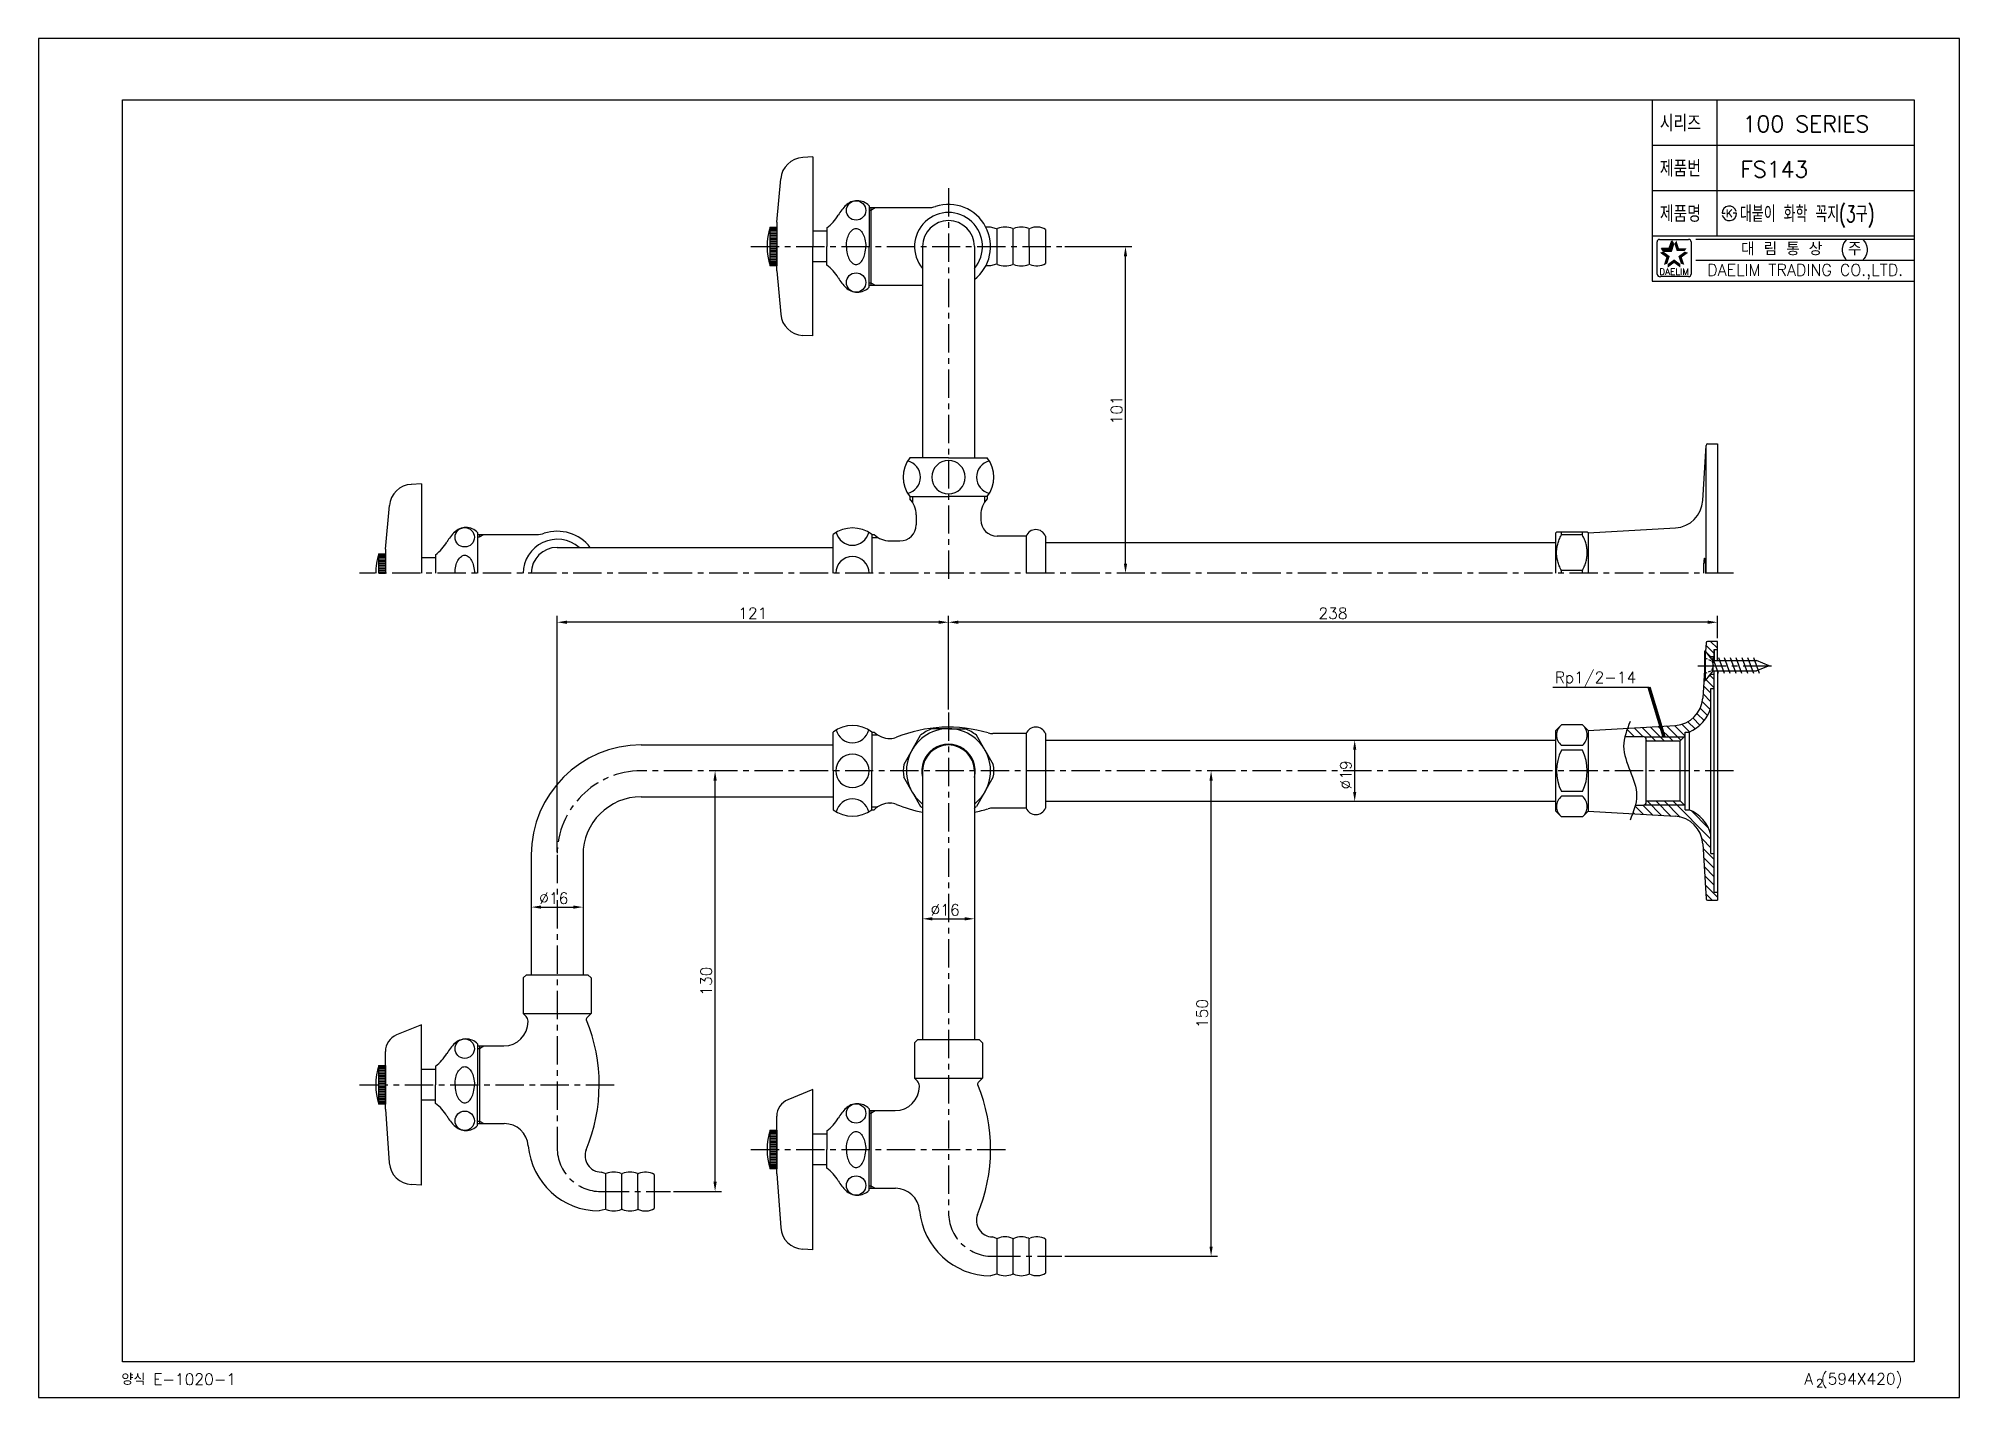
# Model space of a CAD drawing. Extents: x 9852 to 10446, y -2668 to -2248.
import ezdxf
from ezdxf.enums import TextEntityAlignment as Align

# ---------------------------------------------------------------- set-up
doc = ezdxf.new("R2010")
doc.units = 0
doc.header["$LTSCALE"] = 7
doc.header["$MEASUREMENT"] = 0
doc.header["$PDSIZE"] = -10
doc.linetypes.add('CENTER', pattern=[2, 1.25, -0.25, 0.25, -0.25])
doc.linetypes.add('HIDDEN', pattern=[0.375, 0.25, -0.125])
doc.layers.get('0').update_dxf_attribs({"color": 2, "linetype": 'CONTINUOUS'})
doc.layers.get('DEFPOINTS').update_dxf_attribs({"linetype": 'CONTINUOUS'})
for name, color, linetype in [('ASHADE', 7, 'CONTINUOUS'), ('CL', 1, 'CENTER'), ('D', 2, 'CONTINUOUS'), ('DWG', 7, 'CONTINUOUS'), ('HD', 2, 'HIDDEN'), ('TXT', 4, 'CONTINUOUS')]:
    doc.layers.add(name, color=color, linetype=linetype)
doc.styles.add('GHS', font='ROMANS', dxfattribs={"bigfont": 'GHS'})
doc.styles.add('ROMANS', font='romans')
doc.dimstyles.new('STANDARD$7', dxfattribs={"dimtxt": 3.5, "dimasz": 3, "dimexe": 1, "dimexo": 0.0625, "dimgap": 1, "dimtad": 1, "dimdec": 4, "dimzin": 0, "dimdsep": 46, "dimtxsty": 'GHS', "dimcen": 1, "dimclrt": 2, "dimadec": 0, "dimazin": 0, "dimtfac": 1, "dimtdec": 4, "dimtofl": 0, "dimtmove": 0, "dimatfit": 3, "dimfxl": 0, "dimtolj": 1, "dimtzin": 0, "dimarcsym": 0})

msp = doc.modelspace()

# ---------------------------------------------------------------- linework, layer by layer
at = {"color": 7}
for p, q in [((10351.02, -2266.7), (10351.02, -2322.7)), ((10371.02, -2266.7), (10371.02, -2308.7)), ((10351.02, -2280.7), (10432.02, -2280.7)), ((10351.02, -2294.7), (10432.02, -2294.7)), ((10351.02, -2308.7), (10432.02, -2308.7)), ((10351.02, -2322.7), (10432.02, -2322.7))]:
    msp.add_line(p, q, dxfattribs=at)
at = {"color": 2, "linetype": 'Continuous'}
for p, q in [((10352.5, -2320.56), (10352.5, -2310.56)), ((10353.25, -2309.81), (10362.25, -2309.81)), ((10363, -2310.56), (10363, -2320.56)), ((10364.52, -2309.7), (10432.02, -2309.7)), ((10364.52, -2316.2), (10432.02, -2316.2)), ((10362.25, -2321.31), (10353.5, -2321.31))]:
    msp.add_line(p, q, dxfattribs=at)
at = {"color": 2}
for p, q in [((10356.26, -2312.51), (10357.01, -2310.21)), ((10357.68, -2311.12), (10357.01, -2310.21)), ((10353.84, -2312.51), (10356.26, -2312.51)), ((10354.5, -2313.43), (10353.84, -2312.51)), ((10354.5, -2313.43), (10356.93, -2313.43)), ((10356.93, -2313.43), (10357.68, -2311.12))]:
    msp.add_line(p, q, dxfattribs=at)
at = {"linetype": 'Continuous'}
msp.add_lwpolyline([(9852.02, -2667.7), (10446.02, -2667.7), (10446.02, -2247.7), (9852.02, -2247.7)], close=True, dxfattribs=at)
at = {"color": 2, "linetype": 'Continuous'}
for centre, radius, start, end in [((10353.25, -2310.56), 0.75, 90, 180), ((10362.25, -2310.56), 0.75, 0, 90), ((10353.38, -2320.44), 0.884, 188.1301, 278.1301), ((10362.25, -2320.56), 0.75, 270, 0)]:
    msp.add_arc(centre, radius, start, end, dxfattribs=at)
at = {"color": 2}
for points in [[(10356.26, -2312.51), (10356.93, -2313.43), (10357.01, -2310.21), (10357.68, -2311.12)], [(10358.49, -2310.21), (10357.82, -2311.12), (10359.24, -2312.51), (10358.57, -2313.43)], [(10355.34, -2315.34), (10356.42, -2314.99), (10353.38, -2313.92), (10354.46, -2313.57)], [(10353.84, -2312.51), (10354.5, -2313.43), (10356.26, -2312.51), (10356.93, -2313.43)], [(10354.59, -2317.65), (10355.67, -2317.3), (10355.34, -2315.34), (10356.42, -2314.99)], [(10357.75, -2317.09), (10357.75, -2315.96), (10355.79, -2318.52), (10355.79, -2317.39)], [(10359.71, -2318.52), (10359.71, -2317.39), (10357.75, -2317.09), (10357.75, -2315.96)], [(10359.24, -2312.51), (10358.57, -2313.43), (10361.66, -2312.51), (10361, -2313.43)], [(10362.12, -2313.92), (10361.04, -2313.57), (10360.16, -2315.34), (10359.08, -2314.99)], [(10360.16, -2315.34), (10359.08, -2314.99), (10360.91, -2317.65), (10359.83, -2317.3)]]:
    msp.add_solid(points, dxfattribs=at)
at = {"layer": 'ASHADE', "color": 7}
for p, q in [((10108.83, -2299.38), (10108.83, -2311.98)), ((10095.83, -2306.23), (10095.83, -2311.98)), ((10095.83, -2317.73), (10095.83, -2311.98)), ((10108.83, -2324.58), (10108.83, -2311.98)), ((9987.83, -2400.38), (9987.83, -2412.98)), ((9974.83, -2407.23), (9974.83, -2412.98)), ((9987.83, -2558.43), (9987.83, -2571.03)), ((9974.83, -2565.28), (9974.83, -2571.03)), ((9974.83, -2576.78), (9974.83, -2571.03)), ((9987.83, -2583.63), (9987.83, -2571.03)), ((10108.83, -2578.43), (10108.83, -2591.03)), ((10095.83, -2585.28), (10095.83, -2591.03)), ((10095.83, -2596.78), (10095.83, -2591.03)), ((10108.83, -2603.63), (10108.83, -2591.03))]:
    msp.add_line(p, q, dxfattribs=at)
for points in [[(10101.83, -2311.98, -0.054761), (10102.08, -2309.73, -0.068582), (10102.71, -2308.03, -0.105628), (10103.8, -2306.75, -0.165774), (10104.83, -2306.39, -0.165774)], [(10104.83, -2306.39, -0.165774), (10105.86, -2306.75, -0.105628), (10106.95, -2308.03, -0.068582), (10107.58, -2309.73, -0.054761), (10107.83, -2311.98, -0.054761)], [(10101.83, -2311.98, 0.054761), (10102.08, -2314.23, 0.068582), (10102.71, -2315.93, 0.105628), (10103.8, -2317.22, 0.165774), (10104.83, -2317.57, 0.165774)], [(10104.83, -2317.57, 0.165774), (10105.86, -2317.22, 0.105628), (10106.95, -2315.93, 0.068582), (10107.58, -2314.23, 0.054761), (10107.83, -2311.98, 0.054761)], [(9980.83, -2412.98, -0.054761), (9981.08, -2410.73, -0.068582), (9981.71, -2409.03, -0.105628), (9982.8, -2407.75, -0.165774), (9983.83, -2407.39, -0.165774)], [(9983.83, -2407.39, -0.165774), (9984.86, -2407.75, -0.105628), (9985.95, -2409.03, -0.068582), (9986.58, -2410.73, -0.054761), (9986.83, -2412.98, -0.054761)], [(9980.83, -2571.03, -0.054761), (9981.08, -2568.78, -0.068582), (9981.71, -2567.08, -0.105628), (9982.8, -2565.79, -0.165774), (9983.83, -2565.44, -0.165774)], [(9983.83, -2565.44, -0.165774), (9984.86, -2565.79, -0.105628), (9985.95, -2567.08, -0.068582), (9986.58, -2568.78, -0.054761), (9986.83, -2571.03, -0.054761)], [(9980.83, -2571.03, 0.054761), (9981.08, -2573.28, 0.068582), (9981.71, -2574.98, 0.105628), (9982.8, -2576.27, 0.165774), (9983.83, -2576.62, 0.165774)], [(9983.83, -2576.62, 0.165774), (9984.86, -2576.27, 0.105628), (9985.95, -2574.98, 0.068582), (9986.58, -2573.28, 0.054761), (9986.83, -2571.03, 0.054761)], [(10101.83, -2591.03, -0.054761), (10102.08, -2588.78, -0.068582), (10102.71, -2587.08, -0.105628), (10103.8, -2585.79, -0.165774), (10104.83, -2585.44, -0.165774)], [(10104.83, -2585.44, -0.165774), (10105.86, -2585.79, -0.105628), (10106.95, -2587.08, -0.068582), (10107.58, -2588.78, -0.054761), (10107.83, -2591.03, -0.054761)], [(10101.83, -2591.03, 0.054761), (10102.08, -2593.28, 0.068582), (10102.71, -2594.98, 0.105628), (10103.8, -2596.27, 0.165774), (10104.83, -2596.62, 0.165774)], [(10104.83, -2596.62, 0.165774), (10105.86, -2596.27, 0.105628), (10106.95, -2594.98, 0.068582), (10107.58, -2593.28, 0.054761), (10107.83, -2591.03, 0.054761)]]:
    msp.add_lwpolyline(points, format="xyb", dxfattribs=at)
for centre in [(10104.83, -2300.85), (10104.83, -2323.12), (9983.83, -2401.85), (9983.83, -2559.89), (10104.83, -2579.89), (9983.83, -2582.17), (10104.83, -2602.17)]:
    msp.add_circle(centre, 3, dxfattribs=at)
for centre, radius, start, end in [((10105.21, -2302.83), 5, 43.63011, 136.36989), ((10087.27, -2295.16), 14, 307.70596, 329.29976), ((10111.86, -2309.76), 14.6, 133.83024, 149.29976), ((10087.27, -2328.81), 14, 30.70024, 52.29404), ((10111.86, -2314.21), 14.6, 210.70024, 226.16976), ((10105.21, -2321.13), 5, 223.63011, 316.36989), ((9984.21, -2403.83), 5, 43.63011, 136.36989), ((9966.27, -2396.16), 14, 307.70596, 329.29976), ((9990.86, -2410.76), 14.6, 133.83024, 149.29976), ((9990.86, -2568.81), 14.6, 133.83024, 149.29976), ((9984.21, -2561.88), 5, 43.63011, 136.36989), ((9966.27, -2554.2), 14, 307.70596, 329.29976), ((9966.27, -2587.86), 14, 30.70024, 52.29404), ((10105.21, -2581.88), 5, 43.63011, 136.36989), ((9990.86, -2573.25), 14.6, 210.70024, 226.16976), ((9984.21, -2580.18), 5, 223.63011, 316.36989), ((10087.27, -2574.2), 14, 307.70596, 329.29976), ((10111.86, -2588.81), 14.6, 133.83024, 149.29976), ((10087.27, -2607.86), 14, 30.70024, 52.29404), ((10111.86, -2593.25), 14.6, 210.70024, 226.16976), ((10105.21, -2600.18), 5, 223.63011, 316.36989)]:
    msp.add_arc(centre, radius, start, end, dxfattribs=at)
at = {"layer": 'CL'}
for p, q in [((10133.41, -2293.98), (10133.41, -2414.98)), ((10072.31, -2311.98), (10168.41, -2311.98)), ((10376.16, -2412.98), (9951.31, -2412.98)), ((10365.13, -2441.53), (10389.13, -2441.53)), ((10133.41, -2456.03), (10133.41, -2610.53)), ((10376.16, -2474.03), (10038.41, -2474.03)), ((10012.41, -2500.03), (10012.41, -2590.53)), ((9951.31, -2571.03), (10030.41, -2571.03)), ((10072.31, -2591.03), (10151.41, -2591.03)), ((10025.91, -2604.03), (10047.41, -2604.03)), ((10146.91, -2624.03), (10168.41, -2624.03))]:
    msp.add_line(p, q, dxfattribs=at)
for centre, radius, start, end in [((10038.41, -2500.03), 26, 90, 180), ((10025.91, -2590.53), 13.5, 180, 270), ((10146.91, -2610.53), 13.5, 180, 270)]:
    msp.add_arc(centre, radius, start, end, dxfattribs=at)
at = {"layer": 'D'}
for p, q in [((10108.83, -2300.73), (10109.41, -2300.73)), ((10109.41, -2300.73), (10110.71, -2299.98)), ((10372.57, -2301.73), (10373.07, -2301.73)), ((10373.07, -2301.73), (10373.57, -2301.73)), ((10376.57, -2301.73), (10376.07, -2301.73)), ((10377.07, -2301.73), (10376.57, -2301.73)), ((10078.31, -2306.08), (10080.31, -2306.08)), ((10078.31, -2306.38), (10080.31, -2306.38)), ((10078.31, -2306.68), (10080.31, -2306.68)), ((10078.31, -2306.98), (10080.31, -2306.98)), ((10078.31, -2307.48), (10080.31, -2307.48)), ((10078.31, -2307.98), (10080.31, -2307.98)), ((10078.31, -2308.48), (10080.31, -2308.48)), ((10078.31, -2308.98), (10080.31, -2308.98)), ((10078.31, -2309.48), (10080.31, -2309.48)), ((10078.31, -2309.98), (10080.31, -2309.98)), ((10078.31, -2310.48), (10080.31, -2310.48)), ((10078.31, -2310.98), (10080.31, -2310.98)), ((10078.31, -2311.48), (10080.31, -2311.48)), ((10078.31, -2311.98), (10080.31, -2311.98)), ((10078.31, -2312.48), (10080.31, -2312.48)), ((10078.31, -2312.98), (10080.31, -2312.98)), ((10078.31, -2313.48), (10080.31, -2313.48)), ((10078.31, -2313.98), (10080.31, -2313.98)), ((10078.31, -2314.48), (10080.31, -2314.48)), ((10078.31, -2314.98), (10080.31, -2314.98)), ((10078.31, -2315.48), (10080.31, -2315.48)), ((10078.31, -2315.98), (10080.31, -2315.98)), ((10078.31, -2316.48), (10080.31, -2316.48)), ((10078.31, -2316.98), (10080.31, -2316.98)), ((10078.31, -2317.28), (10080.31, -2317.28)), ((10078.31, -2317.58), (10080.31, -2317.58)), ((10078.31, -2317.88), (10080.31, -2317.88)), ((10108.83, -2323.23), (10109.41, -2323.23)), ((10109.41, -2323.23), (10110.71, -2323.98)), ((10122.31, -2389.28), (10122.31, -2391.11)), ((10144.51, -2389.28), (10144.51, -2391.11)), ((9987.83, -2401.73), (9988.41, -2401.73)), ((9988.41, -2401.73), (9989.71, -2400.98)), ((10109.71, -2401.88), (10111.54, -2401.88)), ((9957.31, -2407.08), (9959.31, -2407.08)), ((9957.31, -2407.38), (9959.31, -2407.38)), ((9957.31, -2407.68), (9959.31, -2407.68)), ((9957.31, -2407.98), (9959.31, -2407.98)), ((9957.31, -2408.48), (9959.31, -2408.48)), ((9957.31, -2408.98), (9959.31, -2408.98)), ((9957.31, -2409.48), (9959.31, -2409.48)), ((9957.31, -2409.98), (9959.31, -2409.98)), ((9957.31, -2410.48), (9959.31, -2410.48)), ((9957.31, -2410.98), (9959.31, -2410.98)), ((9957.31, -2411.48), (9959.31, -2411.48)), ((9957.31, -2411.98), (9959.31, -2411.98)), ((9957.31, -2412.48), (9959.31, -2412.48)), ((9957.31, -2412.98), (9959.31, -2412.98)), ((10370.16, -2437.79), (10367.59, -2435.22)), ((10371.16, -2436.14), (10369.05, -2434.03)), ((10370.16, -2448.4), (10367.6, -2445.84)), ((10370.16, -2445.75), (10368.93, -2444.51)), ((10320.22, -2448.16), (10350.07, -2448.16)), ((10368.92, -2455.11), (10366.49, -2452.68)), ((10369.16, -2452.7), (10366.71, -2450.25)), ((10369.16, -2450.05), (10366.85, -2447.75)), ((10364.23, -2461.03), (10362.05, -2458.85)), ((10365.73, -2459.88), (10363.6, -2457.75)), ((10367.01, -2458.51), (10364.87, -2456.37)), ((10368.08, -2456.93), (10365.85, -2454.7)), ((10109.71, -2462.93), (10111.54, -2462.93)), ((10342.76, -2463.43), (10342.6, -2463.27)), ((10345.42, -2463.43), (10343.23, -2461.24)), ((10348.07, -2463.43), (10345.36, -2460.72)), ((10352.02, -2464.73), (10347.86, -2460.58)), ((10348.64, -2463.55), (10360.84, -2463.55)), ((10349.37, -2464.73), (10349.16, -2464.52)), ((10354.67, -2464.73), (10350.37, -2460.43)), ((10357.32, -2464.73), (10352.88, -2460.29)), ((10359.82, -2464.57), (10355.39, -2460.15)), ((10361.16, -2463.27), (10357.9, -2460)), ((10362.52, -2461.97), (10360.18, -2459.64)), ((10109.71, -2485.13), (10111.54, -2485.13)), ((10345.47, -2487.35), (10345.05, -2486.93)), ((10348.28, -2487.51), (10345.69, -2484.92)), ((10351.09, -2487.67), (10348.05, -2484.63)), ((10348.64, -2484.51), (10360.84, -2484.51)), ((10353.91, -2487.83), (10349.41, -2483.33)), ((10356.72, -2487.99), (10352.06, -2483.33)), ((10359.67, -2488.29), (10354.71, -2483.33)), ((10369.16, -2495.13), (10357.36, -2483.33)), ((10368.39, -2491.7), (10363, -2486.32)), ((10369.16, -2497.78), (10366.42, -2495.04)), ((10370.16, -2501.43), (10366.72, -2497.99)), ((10370.16, -2504.09), (10366.88, -2500.81)), ((10370.16, -2506.74), (10367.05, -2503.62)), ((10370.16, -2509.39), (10367.21, -2506.44)), ((10371.16, -2513.04), (10367.38, -2509.26)), ((10369.5, -2514.03), (10367.55, -2512.08)), ((9987.83, -2559.78), (9988.41, -2559.78)), ((9988.41, -2559.78), (9989.71, -2559.03)), ((9957.31, -2565.13), (9959.31, -2565.13)), ((9957.31, -2565.13), (9959.31, -2565.13)), ((9957.31, -2565.43), (9959.31, -2565.43)), ((9957.31, -2565.43), (9959.31, -2565.43)), ((9957.31, -2565.73), (9959.31, -2565.73)), ((9957.31, -2565.73), (9959.31, -2565.73)), ((9957.31, -2566.03), (9959.31, -2566.03)), ((9957.31, -2566.03), (9959.31, -2566.03)), ((9957.31, -2566.53), (9959.31, -2566.53)), ((9957.31, -2566.53), (9959.31, -2566.53)), ((9957.31, -2567.03), (9959.31, -2567.03)), ((9957.31, -2567.03), (9959.31, -2567.03)), ((9957.31, -2567.53), (9959.31, -2567.53)), ((9957.31, -2567.53), (9959.31, -2567.53)), ((9957.31, -2568.03), (9959.31, -2568.03)), ((9957.31, -2568.03), (9959.31, -2568.03)), ((9957.31, -2568.53), (9959.31, -2568.53)), ((9957.31, -2568.53), (9959.31, -2568.53)), ((9957.31, -2569.03), (9959.31, -2569.03)), ((9957.31, -2569.03), (9959.31, -2569.03)), ((9957.31, -2569.53), (9959.31, -2569.53)), ((9957.31, -2569.53), (9959.31, -2569.53)), ((9957.31, -2570.03), (9959.31, -2570.03)), ((9957.31, -2570.03), (9959.31, -2570.03)), ((9957.31, -2570.53), (9959.31, -2570.53)), ((9957.31, -2570.53), (9959.31, -2570.53)), ((9957.31, -2571.03), (9959.31, -2571.03)), ((9957.31, -2571.03), (9959.31, -2571.03)), ((9957.31, -2571.53), (9959.31, -2571.53)), ((9957.31, -2571.53), (9959.31, -2571.53)), ((9957.31, -2572.03), (9959.31, -2572.03)), ((9957.31, -2572.03), (9959.31, -2572.03)), ((9957.31, -2572.53), (9959.31, -2572.53)), ((9957.31, -2572.53), (9959.31, -2572.53)), ((9957.31, -2573.03), (9959.31, -2573.03)), ((9957.31, -2573.03), (9959.31, -2573.03)), ((9957.31, -2573.53), (9959.31, -2573.53)), ((9957.31, -2573.53), (9959.31, -2573.53)), ((9957.31, -2574.03), (9959.31, -2574.03)), ((9957.31, -2574.03), (9959.31, -2574.03)), ((9957.31, -2574.53), (9959.31, -2574.53)), ((9957.31, -2574.53), (9959.31, -2574.53)), ((9957.31, -2575.03), (9959.31, -2575.03)), ((9957.31, -2575.03), (9959.31, -2575.03)), ((9957.31, -2575.53), (9959.31, -2575.53)), ((9957.31, -2575.53), (9959.31, -2575.53)), ((9957.31, -2576.03), (9959.31, -2576.03)), ((9957.31, -2576.03), (9959.31, -2576.03)), ((9957.31, -2576.33), (9959.31, -2576.33)), ((9957.31, -2576.33), (9959.31, -2576.33)), ((9957.31, -2576.63), (9959.31, -2576.63)), ((9957.31, -2576.63), (9959.31, -2576.63)), ((9957.31, -2576.93), (9959.31, -2576.93)), ((9957.31, -2576.93), (9959.31, -2576.93)), ((9987.83, -2582.28), (9988.41, -2582.28)), ((9988.41, -2582.28), (9989.71, -2583.03)), ((10108.83, -2579.78), (10109.41, -2579.78)), ((10109.41, -2579.78), (10110.71, -2579.03)), ((10078.31, -2585.13), (10080.31, -2585.13)), ((10078.31, -2585.43), (10080.31, -2585.43)), ((10078.31, -2585.73), (10080.31, -2585.73)), ((10078.31, -2586.03), (10080.31, -2586.03)), ((10078.31, -2586.53), (10080.31, -2586.53)), ((10078.31, -2587.03), (10080.31, -2587.03)), ((10078.31, -2587.53), (10080.31, -2587.53)), ((10078.31, -2588.03), (10080.31, -2588.03)), ((10078.31, -2588.53), (10080.31, -2588.53)), ((10078.31, -2589.03), (10080.31, -2589.03)), ((10078.31, -2589.53), (10080.31, -2589.53)), ((10078.31, -2590.03), (10080.31, -2590.03)), ((10078.31, -2590.53), (10080.31, -2590.53)), ((10078.31, -2591.03), (10080.31, -2591.03)), ((10078.31, -2591.53), (10080.31, -2591.53)), ((10078.31, -2592.03), (10080.31, -2592.03)), ((10078.31, -2592.53), (10080.31, -2592.53)), ((10078.31, -2593.03), (10080.31, -2593.03)), ((10078.31, -2593.53), (10080.31, -2593.53)), ((10078.31, -2594.03), (10080.31, -2594.03)), ((10078.31, -2594.53), (10080.31, -2594.53)), ((10078.31, -2595.03), (10080.31, -2595.03)), ((10078.31, -2595.53), (10080.31, -2595.53)), ((10078.31, -2596.03), (10080.31, -2596.03)), ((10078.31, -2596.33), (10080.31, -2596.33)), ((10078.31, -2596.63), (10080.31, -2596.63)), ((10078.31, -2596.93), (10080.31, -2596.93)), ((10108.83, -2602.28), (10109.41, -2602.28)), ((10109.41, -2602.28), (10110.71, -2603.03))]:
    msp.add_line(p, q, dxfattribs=at)
at = {"layer": 'D', "color": 2}
for p, q in [((10169.41, -2311.98), (10190.13, -2311.98)), ((10188.13, -2409.98), (10188.13, -2314.98)), ((10012.41, -2499.03), (10012.41, -2426.1)), ((10130.41, -2428.1), (10015.41, -2428.1)), ((10133.41, -2455.03), (10133.41, -2426.1)), ((10133.41, -2455.03), (10133.41, -2426.1)), ((10368.16, -2428.1), (10136.41, -2428.1)), ((10371.16, -2433.03), (10371.16, -2426.1)), ((10259, -2480.53), (10259, -2467.53)), ((10061.24, -2601.03), (10061.24, -2477.03)), ((10214.6, -2621.03), (10214.6, -2477.03)), ((10007.41, -2516.14), (10017.41, -2516.14)), ((10128.41, -2519.75), (10138.41, -2519.75)), ((10048.41, -2604.03), (10063.24, -2604.03)), ((10169.41, -2624.03), (10216.6, -2624.03))]:
    msp.add_line(p, q, dxfattribs=at)
at = {"layer": 'D'}
for start, end in [(15, 180), (195, 0)]:
    msp.add_arc((10374.82, -2301.73), 2.25, start, end, dxfattribs=at)
msp.add_spline([(10344.16, -2458.78), (10342.16, -2466.41), (10346.16, -2481.65), (10344.16, -2489.28)], degree=3, dxfattribs=at)
at = {"layer": 'D', "color": 2}
for points in [[(10187.63, -2314.98), (10188.63, -2314.98), (10188.13, -2311.98)], [(10187.63, -2409.98), (10188.63, -2409.98), (10188.13, -2412.98)], [(10015.41, -2427.6), (10015.41, -2428.6), (10012.41, -2428.1)], [(10130.41, -2427.6), (10130.41, -2428.6), (10133.41, -2428.1)], [(10136.41, -2427.6), (10136.41, -2428.6), (10133.41, -2428.1)], [(10368.16, -2427.6), (10368.16, -2428.6), (10371.16, -2428.1)], [(10258.5, -2467.53), (10259.5, -2467.53), (10259, -2464.53)], [(10060.74, -2477.03), (10061.74, -2477.03), (10061.24, -2474.03)], [(10214.1, -2477.03), (10215.1, -2477.03), (10214.6, -2474.03)], [(10258.5, -2480.53), (10259.5, -2480.53), (10259, -2483.53)], [(10007.41, -2516.64), (10007.41, -2515.64), (10004.41, -2516.14)], [(10017.41, -2516.64), (10017.41, -2515.64), (10020.41, -2516.14)], [(10128.41, -2520.25), (10128.41, -2519.25), (10125.41, -2519.75)], [(10138.41, -2520.25), (10138.41, -2519.25), (10141.41, -2519.75)], [(10060.74, -2601.03), (10061.74, -2601.03), (10061.24, -2604.03)], [(10214.1, -2621.03), (10215.1, -2621.03), (10214.6, -2624.03)]]:
    msp.add_solid(points, dxfattribs=at)
at = {"layer": 'DEFPOINTS', "color": 0, "linetype": 'ByBlock'}
for p in [(9970.51, -2602.03), (9970.51, -2602.03), (10091.51, -2622.03)]:
    msp.add_point(p, dxfattribs=at)
at = {"layer": 'DWG'}
for p, q in [((10091.51, -2284.33), (10088.32, -2284.5)), ((10091.51, -2284.33), (10091.51, -2311.98)), ((10080.31, -2304.48), (10081.53, -2291.04)), ((10080.31, -2304.48), (10080.31, -2311.98)), ((10108.83, -2299.98), (10127.09, -2299.98)), ((10109.41, -2299.98), (10109.41, -2311.98)), ((10078.31, -2317.98), (10078.31, -2305.98)), ((10078.31, -2305.98), (10080.31, -2305.98)), ((10080.31, -2305.98), (10080.31, -2317.98)), ((10095.83, -2307.23), (10091.51, -2307.23)), ((10146.41, -2305.98), (10144.94, -2305.98)), ((10148.24, -2306.48), (10146.41, -2305.98)), ((10148.41, -2317.47), (10148.41, -2306.5)), ((10153.41, -2317.48), (10153.41, -2306.48)), ((10158.41, -2317.49), (10158.4, -2306.48)), ((10163.41, -2306.73), (10163.41, -2317.23)), ((10080.31, -2319.48), (10080.31, -2311.98)), ((10091.51, -2339.63), (10091.51, -2311.98)), ((10109.41, -2311.98), (10109.41, -2323.98)), ((10125.41, -2311.98), (10125.41, -2377.28)), ((10141.41, -2311.98), (10141.41, -2377.28)), ((10080.31, -2317.98), (10078.31, -2317.98)), ((10080.31, -2319.48), (10081.53, -2332.92)), ((10095.83, -2316.73), (10091.51, -2316.73)), ((10146.41, -2317.98), (10144.94, -2317.98)), ((10148.24, -2317.48), (10146.41, -2317.98)), ((10108.83, -2323.98), (10125.41, -2323.98)), ((10091.51, -2339.63), (10088.32, -2339.47)), ((10366.63, -2390.48), (10367.63, -2373.45)), ((10367.63, -2412.98), (10367.63, -2373.45)), ((10368.13, -2372.98), (10371.16, -2372.98)), ((10371.16, -2372.98), (10371.16, -2412.98)), ((10133.41, -2377.28), (10121.41, -2377.28)), ((10133.41, -2377.28), (10145.41, -2377.28)), ((9970.51, -2385.33), (9967.32, -2385.5)), ((9970.51, -2385.33), (9970.51, -2412.98)), ((9959.31, -2405.48), (9960.53, -2392.04)), ((10121.41, -2389.28), (10133.41, -2389.28)), ((10121.41, -2389.28), (10121.41, -2389.98)), ((10145.41, -2389.28), (10133.41, -2389.28)), ((10145.41, -2389.28), (10145.41, -2389.98)), ((10123.41, -2394.88), (10123.41, -2397.98)), ((10143.41, -2394.88), (10143.41, -2396.48)), ((10331.16, -2400.48), (10358.16, -2398.94)), ((9959.31, -2405.48), (9959.31, -2412.98)), ((9987.83, -2400.98), (10006.09, -2400.98)), ((9988.41, -2400.98), (9988.41, -2401.73)), ((10012.41, -2404.98), (10097.71, -2404.98)), ((10097.71, -2412.98), (10097.71, -2400.98)), ((10109.71, -2400.98), (10110.41, -2400.98)), ((10109.71, -2400.98), (10109.71, -2412.98)), ((10115.31, -2402.98), (10118.41, -2402.98)), ((10157.41, -2401.48), (10148.41, -2401.48)), ((10157.41, -2401.48), (10157.41, -2412.98)), ((10163.41, -2401.48), (10163.41, -2412.98)), ((10163.41, -2403.48), (10321.16, -2403.48)), ((10321.41, -2400.23), (10321.16, -2400.48)), ((10321.16, -2412.98), (10321.16, -2400.48)), ((10330.91, -2400.23), (10321.41, -2400.23)), ((10322.91, -2401.1), (10322.91, -2400.23)), ((10329.41, -2401.1), (10322.91, -2401.1)), ((10329.41, -2401.1), (10329.41, -2400.23)), ((10331.16, -2400.48), (10330.91, -2400.23)), ((10331.16, -2400.48), (10331.16, -2412.98)), ((9957.31, -2406.98), (9959.31, -2406.98)), ((9957.31, -2412.98), (9957.31, -2406.98)), ((9959.31, -2406.98), (9959.31, -2412.98)), ((9974.83, -2408.23), (9970.51, -2408.23)), ((10329.41, -2412.12), (10322.91, -2412.12)), ((10322.91, -2412.98), (10322.91, -2412.12)), ((10329.41, -2412.98), (10329.41, -2412.12)), ((10367.63, -2434.5), (10367.48, -2437.1)), ((10371.16, -2434.03), (10368.13, -2434.03)), ((10371.16, -2439.93), (10371.16, -2434.03)), ((10367.13, -2437.03), (10367.13, -2446.03)), ((10367.43, -2437.03), (10367.13, -2437.03)), ((10367.43, -2446.03), (10367.43, -2437.03)), ((10369.73, -2439.93), (10367.43, -2437.03)), ((10369.16, -2438.78), (10367.48, -2437.1)), ((10370.16, -2438.78), (10369.16, -2438.78)), ((10369.16, -2438.78), (10369.16, -2439.22)), ((10371.5, -2443.97), (10369.73, -2439.09)), ((10369.73, -2439.93), (10383.26, -2439.93)), ((10369.73, -2439.93), (10369.73, -2443.13)), ((10370.16, -2439.93), (10370.16, -2436.53)), ((10370.16, -2436.53), (10371.16, -2436.53)), ((10370.16, -2436.53), (10370.16, -2439.93)), ((10373.31, -2443.97), (10371.54, -2439.09)), ((10375.12, -2443.97), (10373.35, -2439.09)), ((10376.93, -2443.97), (10375.16, -2439.09)), ((10378.74, -2443.97), (10376.97, -2439.09)), ((10380.55, -2443.97), (10378.78, -2439.09)), ((10382.36, -2443.97), (10380.59, -2439.09)), ((10384.17, -2443.97), (10382.4, -2439.09)), ((10387.13, -2441.53), (10383.26, -2439.93)), ((10366.93, -2446.51), (10366.63, -2451.53)), ((10369.16, -2444.28), (10366.93, -2446.51)), ((10367.13, -2446.03), (10367.43, -2446.03)), ((10369.73, -2443.13), (10367.43, -2446.03)), ((10369.16, -2443.84), (10369.16, -2444.28)), ((10370.16, -2444.28), (10369.16, -2444.28)), ((10369.73, -2443.13), (10383.26, -2443.13)), ((10370.16, -2511.53), (10370.16, -2443.13)), ((10371.16, -2443.13), (10371.16, -2514.03)), ((10387.13, -2441.53), (10383.26, -2443.13)), ((10369.16, -2499.53), (10369.16, -2448.53)), ((10369.16, -2448.53), (10370.16, -2448.53)), ((10097.71, -2474.03), (10097.71, -2462.03)), ((10109.71, -2462.03), (10110.41, -2462.03)), ((10109.71, -2462.03), (10109.71, -2474.03)), ((10115.31, -2464.03), (10115.42, -2464.03)), ((10122.15, -2467.53), (10124.75, -2463.03)), ((10133.41, -2461.03), (10128.22, -2461.03)), ((10133.41, -2461.03), (10138.61, -2461.03)), ((10144.67, -2467.53), (10142.07, -2463.03)), ((10157.41, -2462.53), (10147.12, -2462.53)), ((10157.41, -2462.53), (10157.41, -2485.53)), ((10163.41, -2462.53), (10163.41, -2474.03)), ((10163.41, -2464.53), (10321.16, -2464.53)), ((10322.91, -2459.78), (10321.16, -2461.53)), ((10321.16, -2474.03), (10321.16, -2461.53)), ((10329.41, -2459.78), (10322.91, -2459.78)), ((10329.41, -2459.81), (10322.91, -2459.81)), ((10331.16, -2461.53), (10329.41, -2459.78)), ((10331.16, -2461.53), (10358.16, -2459.99)), ((10331.16, -2461.53), (10331.16, -2486.53)), ((10342.56, -2463.43), (10348.16, -2463.43)), ((10349.16, -2483.63), (10349.16, -2464.43)), ((10349.16, -2464.73), (10359.66, -2464.73)), ((10361.16, -2463.23), (10359.66, -2464.73)), ((10359.66, -2483.33), (10359.66, -2464.73)), ((10361.16, -2486.03), (10361.16, -2462.03)), ((10361.16, -2462.03), (10362.38, -2462.03)), ((10362.38, -2462.03), (10362.38, -2486.03)), ((10038.41, -2466.03), (10097.71, -2466.03)), ((10122.15, -2467.53), (10119.55, -2472.03)), ((10144.67, -2467.53), (10147.27, -2472.03)), ((10329.41, -2466.17), (10322.91, -2466.17)), ((10329.41, -2467.67), (10322.91, -2467.67)), ((10097.71, -2474.03), (10097.71, -2486.03)), ((10109.71, -2486.03), (10109.71, -2474.03)), ((10122.15, -2480.53), (10119.55, -2476.03)), ((10125.41, -2474.03), (10125.41, -2557.03)), ((10141.41, -2474.03), (10141.41, -2557.03)), ((10144.67, -2480.53), (10147.27, -2476.03)), ((10163.41, -2474.03), (10163.41, -2485.53)), ((10321.16, -2486.53), (10321.16, -2474.03)), ((10038.41, -2482.03), (10097.71, -2482.03)), ((10122.15, -2480.53), (10124.75, -2485.03)), ((10144.67, -2480.53), (10142.07, -2485.03)), ((10329.41, -2480.39), (10322.91, -2480.39)), ((10329.41, -2481.89), (10322.91, -2481.89)), ((10109.71, -2486.03), (10110.41, -2486.03)), ((10115.31, -2484.03), (10115.42, -2484.03)), ((10157.41, -2485.53), (10147.12, -2485.53)), ((10321.16, -2483.53), (10163.41, -2483.53)), ((10322.91, -2488.28), (10321.16, -2486.53)), ((10329.41, -2488.25), (10322.91, -2488.25)), ((10329.41, -2488.28), (10322.91, -2488.28)), ((10331.16, -2486.53), (10329.41, -2488.28)), ((10331.16, -2486.53), (10358.16, -2488.07)), ((10345.76, -2484.63), (10348.16, -2484.63)), ((10349.16, -2483.33), (10359.66, -2483.33)), ((10361.16, -2484.83), (10359.66, -2483.33)), ((10361.16, -2486.03), (10362.38, -2486.03)), ((10004.41, -2500.03), (10004.41, -2537.03)), ((10020.41, -2500.03), (10020.41, -2537.03)), ((10366.63, -2496.53), (10367.63, -2513.56)), ((10369.16, -2499.53), (10370.16, -2499.53)), ((10370.16, -2511.53), (10371.16, -2511.53)), ((10368.13, -2514.03), (10371.16, -2514.03)), ((10002.91, -2537.03), (10001.91, -2538.03)), ((10001.91, -2538.03), (10001.91, -2549.03)), ((10002.91, -2537.03), (10012.41, -2537.03)), ((10012.41, -2537.03), (10021.91, -2537.03)), ((10021.91, -2537.03), (10022.91, -2538.03)), ((10022.91, -2538.03), (10022.91, -2549.03)), ((9970.51, -2552.53), (9962.76, -2555.64)), ((9970.51, -2552.53), (9962.76, -2555.64)), ((9970.51, -2602.03), (9970.51, -2552.53)), ((9970.51, -2602.03), (9970.51, -2552.53)), ((10001.91, -2549.03), (10022.91, -2549.03)), ((10001.91, -2549.03), (10002.83, -2549.94)), ((10003.41, -2551.53), (10003.41, -2551.36)), ((10021.41, -2550.74), (10021.41, -2550.83)), ((10022.91, -2549.03), (10021.56, -2550.38)), ((9987.83, -2559.03), (9995.91, -2559.03)), ((9988.41, -2559.03), (9988.41, -2571.03)), ((10123.91, -2557.03), (10122.91, -2558.03)), ((10122.91, -2558.03), (10122.91, -2569.03)), ((10123.91, -2557.03), (10133.41, -2557.03)), ((10133.41, -2557.03), (10142.91, -2557.03)), ((10142.91, -2557.03), (10143.91, -2558.03)), ((10143.91, -2558.03), (10143.91, -2569.03)), ((9957.31, -2577.03), (9957.31, -2565.03)), ((9957.31, -2577.03), (9957.31, -2565.03)), ((9957.31, -2565.03), (9959.31, -2565.03)), ((9957.31, -2565.03), (9959.31, -2565.03)), ((9959.31, -2578.53), (9959.31, -2560.75)), ((9959.31, -2578.53), (9959.31, -2560.75)), ((9959.31, -2565.03), (9959.31, -2577.03)), ((9959.31, -2565.03), (9959.31, -2577.03)), ((9974.83, -2566.28), (9970.51, -2566.28)), ((9974.83, -2566.28), (9970.51, -2566.28)), ((9988.41, -2571.03), (9988.41, -2583.03)), ((10122.91, -2569.03), (10143.91, -2569.03)), ((10122.91, -2569.03), (10123.83, -2569.94)), ((10124.41, -2571.53), (10124.41, -2571.36)), ((10142.41, -2570.74), (10142.41, -2570.83)), ((10143.91, -2569.03), (10142.56, -2570.38)), ((9959.31, -2577.03), (9957.31, -2577.03)), ((9959.31, -2577.03), (9957.31, -2577.03)), ((9974.83, -2575.78), (9970.51, -2575.78)), ((9974.83, -2575.78), (9970.51, -2575.78)), ((10091.51, -2572.53), (10083.76, -2575.64)), ((10091.51, -2622.03), (10091.51, -2572.53)), ((9959.31, -2578.53), (9960.52, -2595.19)), ((9959.31, -2578.53), (9960.52, -2595.19)), ((9987.83, -2583.03), (9996.02, -2583.03)), ((10080.31, -2598.53), (10080.31, -2580.75)), ((10108.83, -2579.03), (10116.91, -2579.03)), ((10109.41, -2579.03), (10109.41, -2591.03)), ((10078.31, -2585.03), (10080.31, -2585.03)), ((10078.31, -2597.03), (10078.31, -2585.03)), ((10080.31, -2585.03), (10080.31, -2597.03)), ((10095.83, -2586.28), (10091.51, -2586.28)), ((10109.41, -2591.03), (10109.41, -2603.03)), ((10027.22, -2598.5), (10026.04, -2598.03)), ((10027.41, -2609.51), (10027.41, -2598.55)), ((10032.41, -2609.53), (10032.41, -2598.53)), ((10037.41, -2609.53), (10037.4, -2598.53)), ((10042.41, -2598.78), (10042.41, -2609.28)), ((10080.31, -2597.03), (10078.31, -2597.03)), ((10080.31, -2598.53), (10081.52, -2615.19)), ((10095.83, -2595.78), (10091.51, -2595.78)), ((9970.51, -2602.03), (9967.32, -2601.86)), ((9970.51, -2602.03), (9967.32, -2601.86)), ((10108.83, -2603.03), (10117.02, -2603.03)), ((10027.24, -2609.53), (10025.41, -2610.03)), ((10148.22, -2618.5), (10147.04, -2618.03)), ((10148.41, -2629.51), (10148.41, -2618.55)), ((10153.41, -2629.53), (10153.41, -2618.53)), ((10158.41, -2629.53), (10158.4, -2618.53)), ((10163.41, -2618.78), (10163.41, -2629.28)), ((10091.51, -2622.03), (10088.32, -2621.86)), ((10148.24, -2629.53), (10146.41, -2630.03))]:
    msp.add_line(p, q, dxfattribs=at)
for centre, radius, start, end in [((10088.7, -2291.69), 7.2, 93, 174.82652), ((10133.41, -2311.98), 10.5, 319.63241, 220.36759), ((10133.41, -2311.98), 8, 0, 180), ((10127.09, -2292.48), 7.5, 270, 287.96975), ((10133.41, -2311.98), 13, 307.97987, 107.96975), ((10095.81, -2311.98), 18.5, 161.07536, 198.92464), ((10148.37, -2306), 0.5, 254.73983, 292.99734), ((10150.91, -2311.98), 6, 67.38014, 112.99734), ((10153.41, -2305.98), 0.5, 247.38014, 292.61986), ((10155.91, -2311.98), 6, 67.46604, 112.61986), ((10158.4, -2305.98), 0.5, 247.46604, 294.25495), ((10160.73, -2311.14), 5.16, 58.64815, 114.25495), ((10148.37, -2317.97), 0.5, 67.00266, 105.26017), ((10150.91, -2311.98), 6, 247.00266, 292.61986), ((10153.41, -2317.98), 0.5, 67.38014, 112.61986), ((10155.91, -2311.98), 6, 247.38014, 292.53396), ((10158.4, -2317.99), 0.5, 65.74505, 112.53396), ((10160.73, -2312.83), 5.16, 245.74505, 301.35185), ((10088.7, -2332.28), 7.2, 185.17348, 267), ((10368.13, -2373.48), 0.5, 90, 176.63354), ((10129.41, -2383.28), 10, 143.1301, 216.8699), ((10119.57, -2383.28), 5.17, 283.39571, 76.60429), ((10133.41, -2383.28), 5.17, 90, 270), ((10133.41, -2383.28), 5.17, 270, 90), ((10147.25, -2383.28), 5.17, 103.39571, 256.60429), ((10137.41, -2383.28), 10, 323.1301, 36.8699), ((9967.7, -2392.69), 7.2, 93, 174.82652), ((10116.41, -2394.88), 7, 0, 44.41531), ((10150.41, -2394.88), 7, 135.58469, 180), ((10357.65, -2389.95), 9, 273.27049, 356.63354), ((10103.71, -2408.98), 10, 53.1301, 126.8699), ((10118.41, -2397.98), 5, 270, 0), ((10148.41, -2396.48), 5, 180, 270), ((10160.41, -2402.73), 3.25, 22.61986, 157.38014), ((10012.41, -2412.98), 10.5, 49.63241, 180), ((10012.41, -2412.98), 8, 90, 180), ((10006.09, -2393.48), 7.5, 270, 287.96975), ((10012.41, -2412.98), 13, 37.97987, 107.96975), ((10103.71, -2399.14), 5.17, 193.39571, 346.60429), ((10115.31, -2395.98), 7, 225.58469, 270), ((9974.81, -2412.98), 18.5, 161.07536, 180), ((10103.71, -2412.98), 5.17, 0, 180), ((10368.13, -2434.53), 0.5, 90, 176.63354), ((10357.65, -2451), 9, 273.27049, 356.63354), ((10357.65, -2451), 12, 293.21758, 343.6361), ((10103.71, -2470.03), 10, 53.1301, 126.8699), ((10103.71, -2460.19), 5.17, 193.39571, 346.60429), ((10115.31, -2457.03), 7, 225.58469, 270), ((10115.42, -2459.03), 5, 270, 292.01537), ((10133.41, -2503.53), 43, 73.40216, 112.01537), ((10133.41, -2474.03), 13, 307.97987, 232.02013), ((10133.41, -2474.03), 14, 111.78679, 128.21321), ((10133.41, -2474.03), 14, 51.78679, 68.21321), ((10147.12, -2457.53), 5, 253.40216, 270), ((10160.41, -2463.78), 3.25, 22.61986, 157.38014), ((10325.54, -2462.99), 4.12, 129.52077, 230.47923), ((10326.79, -2462.99), 4.12, 309.52077, 50.47923), ((10348.16, -2464.43), 1, 0, 90), ((10038.41, -2500.03), 34, 90, 180), ((10103.71, -2474.03), 5.17, 0, 180), ((10133.41, -2474.03), 8.25, 345.85889, 194.14111), ((10133.41, -2474.03), 8, 0, 180), ((10335.66, -2474.03), 14.25, 153.47476, 206.52524), ((10316.66, -2474.03), 14.25, 333.47476, 26.52524), ((10103.71, -2474.03), 5.17, 180, 0), ((10133.41, -2474.03), 14, 171.78679, 188.21321), ((10133.41, -2474.03), 14, 351.78679, 8.21321), ((10038.41, -2500.03), 18, 90, 180), ((10103.71, -2487.87), 5.17, 13.39571, 166.60429), ((10325.54, -2485.07), 4.12, 129.52077, 230.47923), ((10326.79, -2485.07), 4.12, 309.52077, 50.47923), ((10103.71, -2478.03), 10, 233.1301, 306.8699), ((10115.31, -2491.03), 7, 90, 134.41531), ((10115.42, -2489.03), 5, 67.98463, 90), ((10133.41, -2444.53), 43, 247.98463, 259.27785), ((10133.41, -2474.03), 14, 231.78679, 235.1501), ((10133.41, -2474.03), 14, 304.8499, 308.21321), ((10133.41, -2444.53), 43, 280.72215, 286.59784), ((10147.12, -2490.53), 5, 90, 106.59784), ((10160.41, -2484.28), 3.25, 202.61986, 337.38014), ((10348.16, -2483.63), 1, 270, 0), ((10357.65, -2497.06), 9, 3.36646, 86.72951), ((10357.65, -2497.06), 12, 16.3639, 66.78242), ((10368.13, -2513.53), 0.5, 183.36646, 270), ((9995.91, -2551.53), 7.5, 270, 0), ((10001.41, -2551.36), 2, 0, 45), ((10021.91, -2550.74), 0.5, 135, 180), ((10021.91, -2550.83), 0.5, 180, 202.40267), ((9972.91, -2571.03), 52.5, 337.50463, 22.40267), ((9964.81, -2560.75), 5.5, 111.88956, 180), ((9964.81, -2560.75), 5.5, 111.88956, 180), ((9974.81, -2571.03), 18.5, 161.07536, 198.92464), ((9974.81, -2571.03), 18.5, 161.07536, 198.92464), ((10116.91, -2571.53), 7.5, 270, 0), ((10122.41, -2571.36), 2, 0, 45), ((10142.91, -2570.74), 0.5, 135, 180), ((10142.91, -2570.83), 0.5, 180, 202.40267), ((10093.91, -2591.03), 52.5, 337.50463, 22.40267), ((10085.81, -2580.75), 5.5, 111.88956, 180), ((9996.02, -2590.53), 7.5, 4.86141, 90), ((10095.81, -2591.03), 18.5, 161.07536, 198.92464), ((9967.7, -2594.67), 7.2, 184.13759, 267), ((9967.7, -2594.67), 7.2, 184.13759, 267), ((10025.41, -2588.03), 22, 184.86141, 270), ((10026.04, -2593.03), 5, 157.50463, 270), ((10027.4, -2598.03), 0.5, 248.35734, 292.71044), ((10029.91, -2604.03), 6, 67.38014, 112.71044), ((10032.41, -2598.03), 0.5, 247.38014, 292.61986), ((10034.91, -2604.03), 6, 67.46604, 112.61986), ((10037.4, -2598.03), 0.5, 247.46604, 294.25495), ((10039.73, -2603.19), 5.16, 58.64815, 114.25495), ((10117.02, -2610.53), 7.5, 4.86141, 90), ((10027.37, -2610.01), 0.5, 67.00266, 105.26017), ((10029.91, -2604.03), 6, 247.00266, 292.61986), ((10032.41, -2610.03), 0.5, 67.38014, 112.61986), ((10034.91, -2604.03), 6, 247.38014, 292.53396), ((10037.4, -2610.03), 0.5, 65.74505, 112.53396), ((10039.73, -2604.87), 5.16, 245.74505, 301.35185), ((10146.41, -2608.03), 22, 184.86141, 270), ((10147.04, -2613.03), 5, 157.50463, 270), ((10088.7, -2614.67), 7.2, 184.13759, 267), ((10148.4, -2618.03), 0.5, 248.35734, 292.71044), ((10150.91, -2624.03), 6, 67.38014, 112.71044), ((10153.41, -2618.03), 0.5, 247.38014, 292.61986), ((10155.91, -2624.03), 6, 67.46604, 112.61986), ((10158.4, -2618.03), 0.5, 247.46604, 294.25495), ((10160.73, -2623.19), 5.16, 58.64815, 114.25495), ((10148.37, -2630.01), 0.5, 67.00266, 105.26017), ((10150.91, -2624.03), 6, 247.00266, 292.61986), ((10153.41, -2630.03), 0.5, 67.38014, 112.61986), ((10155.91, -2624.03), 6, 247.38014, 292.53396), ((10158.4, -2630.03), 0.5, 65.74505, 112.53396), ((10160.73, -2624.87), 5.16, 245.74505, 301.35185)]:
    msp.add_arc(centre, radius, start, end, dxfattribs=at)
for points in [[(10322.91, -2412.12), (10322.24, -2410.66), (10321.78, -2409.27), (10321.5, -2407.93), (10321.41, -2406.61), (10321.5, -2405.28), (10321.78, -2403.94), (10322.24, -2402.56), (10322.91, -2401.1)], [(10329.41, -2412.12), (10330.08, -2410.66), (10330.55, -2409.27), (10330.82, -2407.93), (10330.91, -2406.61), (10330.82, -2405.28), (10330.54, -2403.94), (10330.08, -2402.56), (10329.41, -2401.1)], [(10366.93, -2412.98), (10366.93, -2412.05), (10366.95, -2411.16), (10366.98, -2410.35), (10367.02, -2409.64), (10367.07, -2409.06), (10367.12, -2408.63), (10367.17, -2408.38), (10367.23, -2408.3), (10367.24, -2408.31)], [(10367.24, -2408.31), (10367.28, -2408.4), (10367.33, -2408.68), (10367.37, -2409.12), (10367.41, -2409.7), (10367.44, -2410.4), (10367.46, -2411.21), (10367.48, -2412.08), (10367.48, -2412.98)]]:
    msp.add_spline(points, degree=3, dxfattribs=at)
msp.add_open_spline([(10367.13, -2443.45), (10367.12, -2443.48), (10367.1, -2443.79), (10367.07, -2444.34), (10367.02, -2445.05), (10366.99, -2445.65), (10366.96, -2446.09), (10366.94, -2446.36), (10366.93, -2446.48), (10366.93, -2446.51)], degree=3, knots=[6.358924, 6.358924, 6.358924, 6.358924, 6.455547, 7.282162, 8.011599, 8.611352, 9.057541, 9.336047, 9.431319, 9.431319, 9.431319, 9.431319], dxfattribs=at)
at = {"layer": 'HD', "ltscale": 0.5}
for p, q in [((10367.13, -2439.13), (10369.42, -2440.05)), ((10369.42, -2440.05), (10369.94, -2441.53)), ((10367.13, -2443.93), (10369.42, -2443.01)), ((10369.42, -2443.01), (10369.94, -2441.53))]:
    msp.add_line(p, q, dxfattribs=at)
at = {"layer": 'TXT', "color": 4}
for p, q in [((9878.02, -2266.7), (10432.02, -2266.7)), ((9878.02, -2656.7), (9878.02, -2266.7)), ((10432.02, -2266.7), (10432.02, -2656.7))]:
    msp.add_line(p, q, dxfattribs=at)
at = {"layer": 'TXT', "color": 4, "linetype": 'Continuous'}
msp.add_line((10432.02, -2656.7), (9878.02, -2656.7), dxfattribs=at)

# ---------------------------------------------------------------- texts
at = {"color": 7, "style": 'GHS'}
for s, p in [('100 SERIES', (10398.53, -2274.12)), ('FS143', (10388.76, -2288.12))]:
    msp.add_text(s, height=5, dxfattribs=at).set_placement(p, align=Align.MIDDLE)
at = {"style": 'GHS', "width": 0.7}
msp.add_text('대붙이 화학 꼭지(3구)', height=5, dxfattribs=at).set_placement((10378.09, -2304.43))
at = {"color": 7, "linetype": 'Continuous'}
for s, height, style, p in [('대 림 통 상  (주)', 4, 'GHS', (10398.28, -2313)), ('DAELIM TRADING CO.,LTD.', 3.6, 'ROMANS', (10398.28, -2319.77))]:
    msp.add_text(s, height=height, dxfattribs=dict(at, style=style)).set_placement(p, align=Align.MIDDLE)
at = {"color": 2, "linetype": 'Continuous', "style": 'ROMANS'}
msp.add_text('DAELIM', height=2, dxfattribs=at).set_placement((10357.75, -2320.76), align=Align.CENTER)
at = {"color": 7, "style": 'GHS'}
for s, height, p in [('양식 E-1020-1', 3.5, (9877.69, -2663.8)), ('A (594X420)', 3.5, (10398.04, -2663.67)), ('2', 2.5, (10401.69, -2664.5))]:
    msp.add_text(s, height=height, dxfattribs=at).set_placement(p)
at = {"layer": 'D', "style": 'GHS', "width": 0.8}
for s, p in [('시리즈', (10353.36, -2276.41)), ('제품번', (10353.36, -2290.41)), ('제품명', (10353.36, -2304.41))]:
    msp.add_text(s, height=5, dxfattribs=at).set_placement(p)
at = {"layer": 'D', "style": 'GHS'}
msp.add_text('K', height=2.39, dxfattribs=at).set_placement((10374.82, -2301.73), align=Align.MIDDLE)
msp.add_text('Rp1/2-14', height=3.5, dxfattribs=at).set_placement((10320.87, -2446.89))
at = {"layer": 'D', "color": 2, "char_height": 3.5, "attachment_point": 5, "rotation": 90, "style": 'GHS'}
for s, insert in [('\\A1;101', (10185.38, -2362.48)), ('\\A1;%%C19', (10256.25, -2475.27)), ('\\A1;130', (10058.49, -2539.03)), ('\\A1;150', (10211.85, -2549.03))]:
    msp.add_mtext(s, dxfattribs=dict(at, insert=insert))
at = {"layer": 'D', "color": 2, "char_height": 3.5, "attachment_point": 5, "style": 'GHS'}
for s, insert in [('\\A1;121', (10072.91, -2425.35)), ('\\A1;238', (10252.29, -2425.35)), ('\\A1;%%C16', (10011.36, -2513.39)), ('\\A1;%%C16', (10132.36, -2517))]:
    msp.add_mtext(s, dxfattribs=dict(at, insert=insert))

# ---------------------------------------------------------------- leaders
at = {"layer": 'D'}
msp.add_leader([(10354.66, -2463.55), (10350.07, -2448.16)], dimstyle='STANDARD$7', override={"dimexe": 2, "dimexo": 1, "dimtad": 0, "dimcen": 0, "dimclrd": 2, "dimclre": 2, "dimadec": 4, "dimtfac": 0.5, "dimtix": 1, "dimtofl": 1, "dimtmove": 2, "dimlwd": 65535, "dimlwe": 65535}, dxfattribs=at)

doc.saveas('drawing.dxf')
